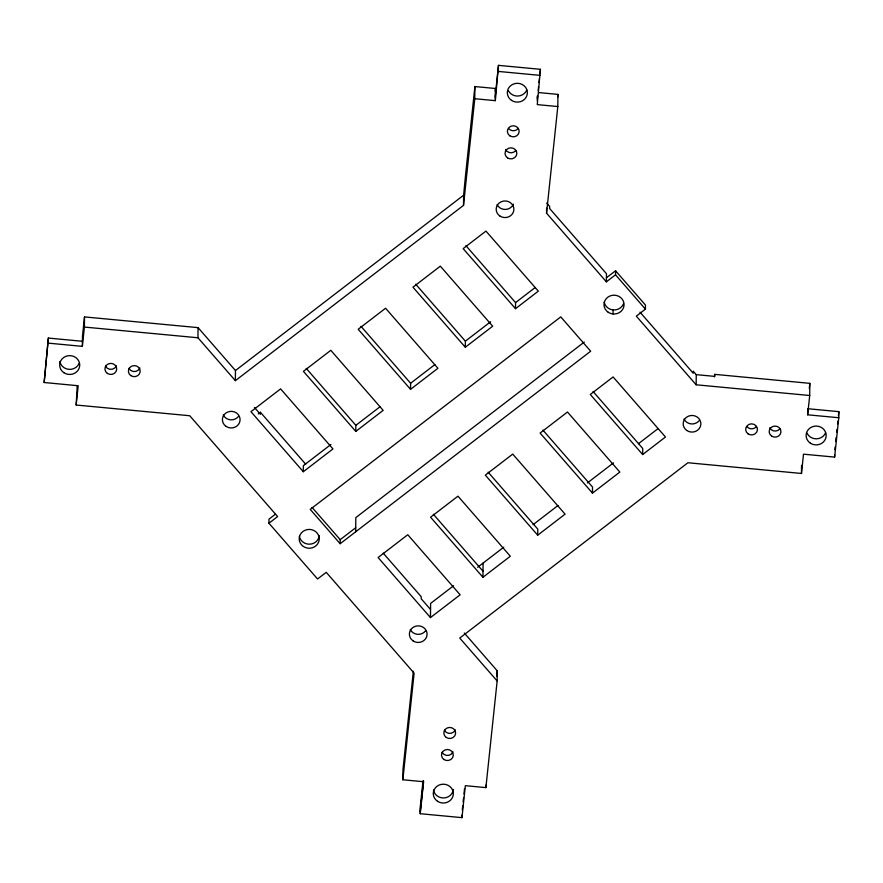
<?xml version="1.0" encoding="UTF-8"?>
<svg xmlns="http://www.w3.org/2000/svg" width="883" height="883" viewBox="0 0 883 883"><rect width="100%" height="100%" fill="white"/><g stroke="black" fill="none" stroke-linecap="round" stroke-linejoin="round"><path stroke-width="1.32" d="M464.303 633.045L497.25 670.837L497.151 680.97L485.882 787.603L465.341 785.671L461.964 817.647L420.231 813.707L423.608 781.731L402.858 779.766L414.116 673.144L326.235 572.327L317.56 578.983L268.94 523.222L277.615 516.555L189.724 415.738L76.17 405.021L78.201 385.728L44.15 382.516L48.366 338.068L82.417 341.279M44.15 382.516L48.366 338.068M76.17 405.021L77.218 385.882M48.311 343.145L82.362 346.357L82.472 336.213L84.503 316.92L198.068 327.637L235.463 370.54L235.364 380.672L463.52 205.353L474.778 98.719L474.911 86.556L495.462 88.499L495.33 100.662L474.778 98.719M82.362 346.357L84.404 327.063L84.503 316.92M235.364 380.672L197.958 337.77L198.068 327.637M258.277 413.895L260.408 412.262L260.386 414.293L254.436 407.46M268.94 523.222L268.984 519.16L275.485 514.16M303.31 471.732L250.949 411.677L280.617 388.884L332.968 448.939L303.31 471.732L303.377 465.65L330.915 444.491M340.154 543.718L310.231 509.392L560.76 316.887L590.672 351.213L340.154 543.718L340.198 539.656L312.041 507.361M355.783 431.412L303.432 371.346L330.805 350.308L383.167 410.374L355.783 431.412L355.849 425.33L306.202 368.377M355.672 531.798L355.816 517.604L584.27 342.063M402.858 779.766L402.957 769.634L413.354 671.201M410.551 389.337L358.189 329.271L385.573 308.233L437.924 368.288L410.551 389.337L410.606 383.255L360.959 326.302M420.231 813.707L420.076 808.618L423.034 780.638M430.462 617.592L378.112 557.537L407.769 534.745L460.131 594.8L430.462 617.592L430.617 603.398L453.575 585.76M463.52 205.353L463.63 195.209L465.473 175.86L474.911 86.556M465.308 347.251L412.946 287.196L440.33 266.158L492.681 326.213L465.308 347.251L465.374 341.169L415.716 284.216M461.964 817.647L461.986 815.108M482.946 577.272L430.584 517.206L457.968 496.169L510.319 556.235L482.946 577.272L483.089 563.078M485.882 787.603L485.915 785.075M495.33 100.662L498.487 65.353L540.418 69.316L537.261 104.613L557.813 106.556L546.555 213.189L606.389 281.832L615.517 274.812L615.561 270.761L606.433 277.77M515.506 308.686L463.145 248.62L485.959 231.092L538.321 291.147L515.506 308.686L515.562 302.604L465.915 245.651M537.306 100.971L537.35 96.104M537.703 535.197L485.341 475.131L512.725 454.094L565.076 514.149L537.703 535.197L537.769 529.105L488.111 472.151M546.555 213.189L546.61 208.123M557.813 106.556L557.946 94.393L538.762 92.583M592.46 493.111L540.098 433.056L567.482 412.019L619.844 472.074L592.46 493.111L592.526 487.03L542.879 430.076M606.389 281.832L606.478 273.719L549.623 208.498L549.634 206.467L546.654 203.046M613.045 313.984L613.089 309.922A10.033 9.415 0.6 0 1 604.182 302.063M642.658 454.546L590.297 394.48L613.111 376.953L665.473 437.008L642.658 454.546L642.725 448.465L593.067 391.511M497.151 680.97L459.745 638.078L687.912 462.747L801.477 473.465L803.508 454.171L834.623 457.107L838.784 417.736L807.669 414.8L809.711 395.507L696.146 384.789L636.312 316.147L645.44 309.138L645.473 305.076L615.561 270.761M696.146 384.789L696.257 374.646L693.265 371.224L693.254 373.255L639.998 312.174M809.711 395.507L809.832 383.343L714.722 374.359L714.7 376.39L696.257 374.646M801.477 473.465L801.554 465.363M807.669 414.8L807.735 408.719L838.85 411.655L838.784 417.736M834.623 457.107L834.656 454.679M495.175 91.203L495.462 88.499M495.109 97.285L498.487 65.353M420.253 811.676L423.498 781.036M537.328 98.532L537.615 95.872M538.166 90.563L538.586 86.578M539.016 82.594L539.436 78.609M539.999 73.3L540.418 69.316M462.295 809.91L462.714 805.914M463.134 801.919L463.564 797.923M463.983 793.927L464.546 788.596M557.659 97.097L557.946 94.393M496.676 676.301L497.25 670.837M714.446 376.931L714.722 374.359M809.292 388.487L809.832 383.343M834.832 449.668L835.119 446.953M835.693 441.522L836.124 437.449M836.698 432.019L836.985 429.304M837.559 423.873L837.846 421.158M838.42 415.727L838.85 411.655M235.463 370.54L463.63 195.209M355.849 425.33L380.076 406.721M410.606 383.255L434.833 364.635M465.374 341.169L490.639 321.754M515.562 302.604L535.12 287.571M340.198 539.656L355.706 527.736M477.626 567.283L503.729 547.217M533.067 524.679L558.056 505.473M587.394 482.935L613.475 462.891M638.464 443.685L658.012 428.663M498.42 71.435L540.352 75.397M84.404 327.063L197.958 337.77M615.517 274.812L645.44 309.138M433.354 514.237L483.001 571.191M260.408 412.262L305.65 464.16M383.222 553.144L421.224 596.731L421.202 598.762L430.551 609.48M699.303 420.518A8.852 8.311 0.6 0 1 684.049 419.072M425.507 630.904A8.852 8.311 0.6 0 1 410.253 629.458M515.804 150.507A5.905 5.541 0.6 0 1 505.628 149.547M518.133 128.454A5.905 5.541 0.6 0 1 508.774 128.73M452.968 751.919A5.905 5.541 0.6 0 1 442.074 752.228M455.297 729.866A5.905 5.541 0.6 0 1 444.403 730.175M513.398 204.105A8.852 8.311 0.6 0 1 497.063 204.569M139.867 368.034A5.905 5.541 0.6 0 1 128.973 368.343M116.39 365.816A5.905 5.541 0.6 0 1 105.485 366.125M779.921 428.763A5.905 5.541 0.6 0 1 769.744 427.802M756.433 426.544A5.905 5.541 0.6 0 1 747.073 426.809M825.605 432.736A10.033 9.415 0.6 0 1 816.543 438.818A10.033 9.415 0.6 0 1 807.084 433.266M79.15 363.31A10.033 9.415 0.6 0 1 68.775 369.348A10.033 9.415 0.6 0 1 59.867 361.489M526.798 89.967A10.033 9.415 0.6 0 1 517.736 96.048A10.033 9.415 0.6 0 1 508.277 90.496M453.354 789.49A10.033 9.415 0.6 0 1 443.696 797.956A10.033 9.415 0.6 0 1 433.476 790.064M238.52 416.401A8.852 8.311 0.6 0 1 223.267 414.966M319.249 535.716A10.033 9.415 0.6 0 1 309.591 544.193A10.033 9.415 0.6 0 1 299.37 536.29M623.464 303.884A10.033 9.415 0.6 0 1 613.089 309.922M413.078 640.903A8.852 8.311 0.6 0 0 427.041 634.987A8.852 8.311 0.6 0 0 414.591 626.577A8.852 8.311 0.6 0 0 413.078 640.903M686.864 430.518A8.852 8.311 0.6 0 0 700.837 424.602A8.852 8.311 0.6 0 0 688.387 416.191A8.852 8.311 0.6 0 0 686.864 430.518M499.877 216.015A8.852 8.311 0.6 0 0 513.84 210.099A8.852 8.311 0.6 0 0 501.389 201.688A8.852 8.311 0.6 0 0 499.877 216.015M509.833 135.805A5.905 5.541 0.6 0 0 519.138 131.854A5.905 5.541 0.6 0 0 510.838 126.258A5.905 5.541 0.6 0 0 509.833 135.805M130.861 375.639A5.905 5.541 0.6 0 0 140.165 371.688A5.905 5.541 0.6 0 0 131.865 366.081A5.905 5.541 0.6 0 0 130.861 375.639M446.29 737.471A5.905 5.541 0.6 0 0 455.595 733.519A5.905 5.541 0.6 0 0 447.295 727.923A5.905 5.541 0.6 0 0 446.29 737.471M107.373 373.421A5.905 5.541 0.6 0 0 116.688 369.48A5.905 5.541 0.6 0 0 108.377 363.873A5.905 5.541 0.6 0 0 107.373 373.421M443.961 759.523A5.905 5.541 0.6 0 0 453.266 755.572A5.905 5.541 0.6 0 0 444.966 749.965A5.905 5.541 0.6 0 0 443.961 759.523M507.504 157.858A5.905 5.541 0.6 0 0 516.809 153.907A5.905 5.541 0.6 0 0 508.509 148.3A5.905 5.541 0.6 0 0 507.504 157.858M748.133 433.884A5.905 5.541 0.6 0 0 757.448 429.944A5.905 5.541 0.6 0 0 749.148 424.337A5.905 5.541 0.6 0 0 748.133 433.884M771.621 436.103A5.905 5.541 0.6 0 0 780.936 432.162A5.905 5.541 0.6 0 0 772.625 426.555A5.905 5.541 0.6 0 0 771.621 436.103M226.081 426.401A8.852 8.311 0.6 0 0 240.044 420.485A8.852 8.311 0.6 0 0 227.593 412.085A8.852 8.311 0.6 0 0 226.081 426.401M511.5 100.364A10.033 9.415 0.6 0 0 527.328 93.653A10.033 9.415 0.6 0 0 513.211 84.128A10.033 9.415 0.6 0 0 511.5 100.364M810.307 443.134A10.033 9.415 0.6 0 0 826.135 436.423A10.033 9.415 0.6 0 0 812.029 426.897A10.033 9.415 0.6 0 0 810.307 443.134M437.471 801.256A10.033 9.415 0.6 0 0 453.299 794.557A10.033 9.415 0.6 0 0 439.193 785.02A10.033 9.415 0.6 0 0 437.471 801.256M63.863 372.692A10.033 9.415 0.6 0 0 79.691 365.981A10.033 9.415 0.6 0 0 65.585 356.456A10.033 9.415 0.6 0 0 63.863 372.692M303.377 546.478A10.033 9.415 0.6 0 0 319.204 539.767A10.033 9.415 0.6 0 0 305.088 530.241A10.033 9.415 0.6 0 0 303.377 546.478M608.188 312.251A10.033 9.415 0.6 0 0 624.016 305.551A10.033 9.415 0.6 0 0 609.899 296.015A10.033 9.415 0.6 0 0 608.188 312.251"/></g></svg>
